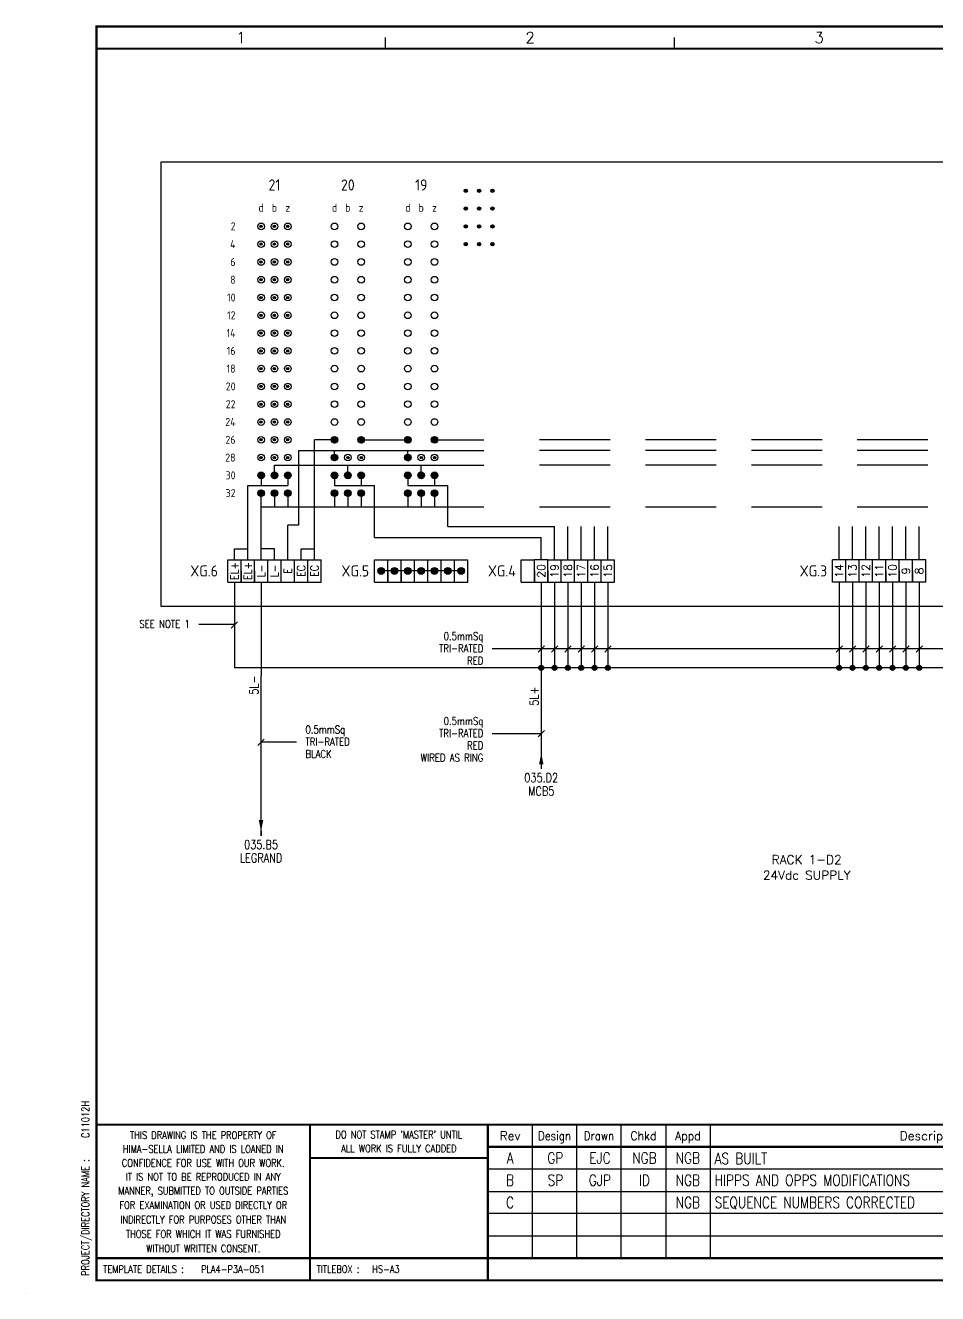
# Model space of a CAD drawing. Extents: x 0 to 414, y 0 to 285.
# Drawn here: x 0 to 205.2, y 0 to 285.2 of the extents above; entities that cross this region are included whole.
import ezdxf
from ezdxf.enums import TextEntityAlignment as Align

# ---------------------------------------------------------------- set-up
doc = ezdxf.new("R2010")
doc.units = 0
doc.header["$MEASUREMENT"] = 0
doc.linetypes.add('CONTINU', pattern=[0])
doc.linetypes.add('HIDDEN2', pattern=[4.7625, 3.175, -1.5875])
doc.layers.get('0').update_dxf_attribs({"linetype": 'CONTINUOUS'})
for name, color, linetype in [('01_DRAW', 7, 'CONTINUOUS'), ('02-TEXT', 2, 'CONTINUOUS'), ('BORDER', 3, 'CONTINUOUS'), ('COL', 2, 'CONTINU'), ('MCABBLK-TR-1_0', 4, 'CONTINUOUS'), ('PCABBLK-TR-1_0', 7, 'CONTINUOUS'), ('PCABRED-TR-0_5', 7, 'CONTINUOUS'), ('ROW', 2, 'CONTINU'), ('TEXT', 2, 'CONTINUOUS'), ('TPOL', 3, 'CONTINUOUS'), ('UPS', 2, 'CONTINUOUS'), ('XR_MAIN', 2, 'CONTINUOUS')]:
    doc.layers.add(name, color=color, linetype=linetype)
doc.styles.add('CROSSREF', font='ROMANS.shx', dxfattribs={"width": 0.8, "height": 1})
doc.styles.add('ISO', font='ISO.shx', dxfattribs={"height": 2.5})
doc.styles.add('ROMAND', font='ROMAND')
doc.styles.add('ROMANS', font='romans.shx', dxfattribs={"width": 0.8})
doc.styles.add('WIRES', font='ROMANS.shx', dxfattribs={"width": 0.8, "height": 2})

# ---------------------------------------------------------------- blocks, each defined once
blk = doc.blocks.new('EDREV')
at = {"color": 2, "style": 'ROMANS', "width": 0.8}
for tag, p in [('DES', (129.2, 29.25)), ('DRN', (139.2, 29.25)), ('CHKD', (149.2, 29.25)), ('DES', (129.2, 24.25)), ('DRN', (139.2, 24.25)), ('CHKD', (149.2, 24.25)), ('DES', (129.2, 19.25)), ('DRN', (139.2, 19.25)), ('CHKD', (149.2, 19.25)), ('DES', (129.2, 14.25)), ('DRN', (139.2, 14.25)), ('CHKD', (149.2, 14.25)), ('DES', (129.2, 9.25)), ('DRN', (139.2, 9.25)), ('CHKD', (149.2, 9.25))]:
    blk.add_attdef(tag, text='', height=2.5, dxfattribs=at).set_placement(p, align=Align.CENTER)
blk = doc.blocks.new('DOT')
for radius in [0.75, 0.65, 0.55, 0.45, 0.35, 0.25, 0.15, 0.05]:
    blk.add_circle((0, 0), radius)
blk = doc.blocks.new('HS-A3')
at = {"color": 1}
for p, q in [((81, 280), (81, 282.5)), ((146, 280), (146, 282.5)), ((114, 38), (114, 8)), ((124, 8), (124, 38)), ((134, 8), (134, 38)), ((144, 38), (144, 8)), ((154, 38), (154, 8)), ((301.5, 28), (104, 28)), ((104, 23), (301.5, 23)), ((301.5, 18), (104, 18)), ((104, 13), (270.5, 13)), ((0, 0), (0, 0.025))]:
    blk.add_line(p, q, dxfattribs=at)
at = {"color": 1, "const_width": 0.5}
blk.add_lwpolyline([(16, 3), (409, 3), (409, 285), (16, 285)], close=True, dxfattribs=at)
for points in [[(16, 280), (404, 280)], [(409, 38), (16, 38)], [(64, 3), (64, 38)], [(104, 3), (104, 38)], [(270.5, 33), (104, 33)], [(104, 30.5), (64, 30.5)], [(270.5, 8), (16, 8)]]:
    blk.add_lwpolyline(points, dxfattribs=at)
at = {"color": 2, "style": 'ROMAND'}
for s, p in [('1', (48.5, 282.5)), ('2', (113.5, 282.5)), ('3', (178.5, 282.5))]:
    blk.add_text(s, height=2.5, dxfattribs=at).set_placement(p, align=Align.MIDDLE)
at = {"color": 3, "lineweight": 13, "style": 'ROMANS', "width": 0.8}
for s, p in [('THIS DRAWING IS THE PROPERTY OF', (40, 35.6443)), ("DO NOT STAMP 'MASTER' UNTIL", (84, 35.7693)), ('HIMA-SELLA LIMITED AND IS LOANED IN', (40, 32.5193)), ('ALL WORK IS FULLY CADDED', (84, 32.6443)), ('CONFIDENCE FOR USE WITH OUR WORK.', (40, 29.3879)), ('IT IS NOT TO BE REPRODUCED IN ANY', (40, 26.2629)), ('MANNER, SUBMITTED TO OUTSIDE PARTIES', (40, 23.1379)), ('FOR EXAMINATION OR USED DIRECTLY OR', (40, 19.9054)), ('INDIRECTLY FOR PURPOSES OTHER THAN', (40, 16.6554)), ('THOSE FOR WHICH IT WAS FURNISHED', (40, 13.4054)), ('WITHOUT WRITTEN CONSENT.', (40, 10.1554))]:
    blk.add_text(s, height=1.7, dxfattribs=at).set_placement(p, align=Align.MIDDLE_CENTER)
at = {"color": 4, "style": 'ROMAND'}
for s, p in [('Rev', (109, 34.5)), ('Description', (204, 34.5))]:
    blk.add_text(s, height=2, dxfattribs=at).set_placement(p, align=Align.CENTER)
for s, width, p in [('Design', 0.85, (119, 34.5)), ('Drawn', 0.85, (129, 34.5)), ('Chkd', 0.9, (139, 34.5)), ('Appd', 0.9, (149, 34.5))]:
    blk.add_text(s, height=2, dxfattribs=dict(at, width=width)).set_placement(p, align=Align.CENTER)
at = {"color": 3, "style": 'ROMANS', "width": 0.8}
blk.add_text('PROJECT/DIRECTORY NAME :', height=1.7, rotation=90, dxfattribs=at).set_placement((13.5, 4), align=Align.MIDDLE_LEFT)
for s, p in [('TEMPLATE DETAILS :', (17.5, 5.5)), ('TITLEBOX :', (65.5, 5.5)), ('HS-A3', (78, 5.5))]:
    blk.add_text(s, height=1.7, dxfattribs=at).set_placement(p, align=Align.MIDDLE_LEFT)
at = {"layer": 'COL', "style": 'ROMAND', "flags": 9}
for tag, p in [('COL1', (48.5, 282.5)), ('COL2', (113.5, 282.5)), ('COL3', (178.5, 282.5)), ('COL4', (243.5, 282.5)), ('COL5', (308.5, 282.5)), ('COL6', (373.5, 282.5))]:
    blk.add_attdef(tag, p, '', height=2.5, dxfattribs=at)
at = {"layer": 'ROW', "style": 'ROMAND', "flags": 9}
for tag, p in [('ROW1', (406.5, 249.5)), ('ROW2', (406.5, 188.5)), ('ROW3', (406.5, 127.5)), ('ROW4', (406.5, 66.5))]:
    blk.add_attdef(tag, p, '', height=2.5, dxfattribs=at)
at = {"layer": 'UPS', "color": 3, "style": 'ROMANS', "width": 0.8, "flags": 8}
blk.add_attdef('PROJS->NOMPRO', text='', height=1.7, rotation=90, dxfattribs=at).set_placement((13.5, 35), align=Align.MIDDLE_LEFT)
at = {"layer": 'UPS', "style": 'ROMANS', "width": 3.1263, "flags": 8}
blk.add_attdef('PLANOS->MCAN1', text='', height=2.5, rotation=0.061173, dxfattribs=at).set_placement((155, 31.6443), (254, 31.75), align=Align.FIT)
at = {"layer": 'UPS', "style": 'ROMANS', "width": 0.8, "flags": 8}
for tag, height, p in [('PLANOS->VERIF', 2.5, (293.5, 34.25)), ('PLANOS->CANVI1', 2.5, (109, 29.25)), ('PLANOS->NCAN1', 2.5, (149, 29.25)), ('PLANOS->DCAN1', 2.5, (262.5, 29.25)), ('PLANOS->ORIG', 2.5, (293.5, 29.25)), ('PLANOS->CANVI2', 2.5, (109, 24.25)), ('PLANOS->NCAN2', 2.5, (149, 24.25)), ('PLANOS->DCAN2', 2.5, (262.5, 24.25)), ('PLANOS->HECHF', 2.5, (293.5, 24.25)), ('PLANOS->CANVI3', 2.5, (109, 19.25)), ('PLANOS->NCAN3', 2.5, (149, 19.25)), ('PLANOS->DCAN3', 2.5, (262.5, 19.25)), ('PLANOS->HECHD', 2.5, (293.5, 19.25)), ('PLANOS->CANVI4', 2.5, (109, 14.25)), ('PLANOS->NCAN4', 2.5, (149, 14.25)), ('PLANOS->DCAN4', 2.5, (262.5, 14.25)), ('PLANOS->DATACREA', 2.5, (293.5, 14.25)), ('PLANOS->CANVI5', 2.5, (109, 9.25)), ('PLANOS->NCAN5', 2.5, (149, 9.25)), ('PLANOS->DCAN5', 2.5, (262.5, 9.25)), ('PLANOS->NR1', 2.5, (293.5, 9.25)), ('PROJS->DESCPRO3', 5, (345.5, 5.5)), ('PLANOS->PLANO', 5, (378.5, 5.5)), ('PLANOS->USER', 5, (402.75, 5.5)), ('PLANOS->NR2', 2.5, (293.5, 4.25))]:
    blk.add_attdef(tag, text='', height=height, dxfattribs=at).set_placement(p, align=Align.CENTER)
at = {"layer": 'UPS', "style": 'ROMANS', "flags": 8}
for tag, width, p, p2 in [('PLANOS->MCAN2', 3.0574, (155, 26.75), (254, 26.75)), ('PLANOS->MCAN3', 3.0574, (155, 21.75), (254, 21.75)), ('PLANOS->MCAN4', 3.0462, (155, 16.75), (254, 16.75)), ('PLANOS->MCAN5', 3.0574, (155, 11.75), (254, 11.75))]:
    blk.add_attdef(tag, text='', height=2.5, dxfattribs=dict(at, width=width)).set_placement(p, p2, align=Align.FIT)
at = {"layer": 'UPS', "style": 'ROMANS', "width": 0.8, "flags": 8}
blk.add_attdef('PLANOS->DENOM', (313.5, 24.25), '', height=2.5, dxfattribs=at)
at = {"layer": 'UPS', "color": 4, "style": 'ROMANS', "width": 0.8, "flags": 8}
for tag, p in [('PROJS->DESCPRO1', (303, 19.25)), ('PROJS->DESCPRO2', (303, 14.25))]:
    blk.add_attdef(tag, p, '', height=2.5, dxfattribs=at)
at = {"layer": 'UPS', "color": 3, "style": 'ROMANS', "width": 0.8, "flags": 8}
blk.add_attdef('PLANOS->PROTOTIPO', text='', height=1.7, dxfattribs=at).set_placement((39.5, 5.5), align=Align.MIDDLE_LEFT)
at = {"layer": 'UPS', "style": 'ROMANS', "width": 0.8, "flags": 8}
blk.add_attdef('PLANOS->OBS4', text='', height=2.5, dxfattribs=at).set_placement((107, 5.5), align=Align.MIDDLE_LEFT)

msp = doc.modelspace()

# ---------------------------------------------------------------- hatches: boundary and pattern name
at = {"layer": '01_DRAW'}
h = msp.add_hatch(dxfattribs=at)
h.set_pattern_fill('ANSI31', color=256, style=0)
h.set_pattern_definition([(45, (-43.47912, 21.57649), (-0.08838835, 0.08838835), [])])
h.paths.add_polyline_path([(52.27, 184.04, 1), (53.77, 184.04, 1)])
h.paths.add_polyline_path([(56.77, 184.04, 1), (55.27, 184.04, 1)])
h.paths.add_polyline_path([(59.77, 184.04, 1), (58.27, 184.04, 1)])
h.paths.add_polyline_path([(59.77, 180.04, 1), (58.27, 180.04, 1)])
h.paths.add_polyline_path([(55.27, 180.04, 1), (56.77, 180.04, 1)])
h.paths.add_polyline_path([(52.27, 180.04, 1), (53.77, 180.04, 1)])
h.paths.add_polyline_path([(68.77, 184.04, 1), (70.27, 184.04, 1)])
h.paths.add_polyline_path([(73.27, 184.04, 1), (71.77, 184.04, 1)])
h.paths.add_polyline_path([(76.27, 184.04, 1), (74.77, 184.04, 1)])
h.paths.add_polyline_path([(76.27, 180.04, 1), (74.77, 180.04, 1)])
h.paths.add_polyline_path([(71.77, 180.04, 1), (73.27, 180.04, 1)])
h.paths.add_polyline_path([(68.77, 180.04, 1), (70.27, 180.04, 1)])
h.paths.add_polyline_path([(68.77, 188.04, 1), (70.27, 188.04, 1)])
h.paths.add_polyline_path([(70.27, 192.04, 1), (68.77, 192.04, 1)])
h.paths.add_polyline_path([(74.77, 192.04, 1), (76.27, 192.04, 1)])
h.paths.add_polyline_path([(85.27, 192.04, 1), (86.77, 192.04, 1)])
h.paths.add_polyline_path([(91.27, 192.04, 1), (92.77, 192.04, 1)])
h.paths.add_polyline_path([(85.27, 188.04, 1), (86.77, 188.04, 1)])
h.paths.add_polyline_path([(86.77, 184.04, 1), (85.27, 184.04, 1)])
h.paths.add_polyline_path([(88.27, 184.04, 1), (89.77, 184.04, 1)])
h.paths.add_polyline_path([(91.27, 184.04, 1), (92.77, 184.04, 1)])
h.paths.add_polyline_path([(91.27, 180.04, 1), (92.77, 180.04, 1)])
h.paths.add_polyline_path([(89.77, 180.04, 1), (88.27, 180.04, 1)])
h.paths.add_polyline_path([(86.77, 180.04, 1), (85.27, 180.04, 1)])

# ---------------------------------------------------------------- linework, layer by layer
for p, q in [((116.02, 160.04), (116.02, 118.04)), ((119.02, 160.04), (119.02, 140.74)), ((122.02, 160.04), (122.02, 140.74)), ((125.02, 160.04), (125.02, 140.74)), ((128.02, 160.04), (128.02, 140.74)), ((131.02, 160.04), (131.02, 140.74)), ((183.02, 160.04), (183.02, 140.74)), ((186.02, 160.04), (186.02, 140.74)), ((189.02, 160.04), (189.02, 140.74)), ((192.02, 160.04), (192.02, 140.74)), ((195.02, 160.04), (195.02, 140.74)), ((198.02, 160.04), (198.02, 140.74)), ((201.02, 160.04), (201.02, 140.74)), ((234.02, 140.74), (47, 140.74)), ((116.02, 121.54), (116.02, 118.04)), ((53, 104), (53, 103))]:
    msp.add_line(p, q)
for points in [[(115.52, 119.04), (116.52, 119.04), (116.02, 121.54)], [(53.5, 106.5), (52.5, 106.5), (53, 104)]]:
    msp.add_solid(points)
for p, q in [((30.52, 254.53), (280.52, 254.53)), ((30.52, 154.53), (30.52, 254.53)), ((65.02, 165.04), (65.02, 192.04)), ((68.77, 192.04), (65.02, 192.04)), ((76.27, 192.04), (85.27, 192.04)), ((92.77, 192.04), (103.07, 192.04)), ((61.44, 189.63), (103.07, 189.63)), ((61.44, 189.63), (61.44, 172.85)), ((69.52, 188.79), (69.52, 189.63)), ((86.02, 188.79), (86.02, 189.63)), ((56.02, 186.35), (103.07, 186.35)), ((56.02, 184.79), (56.02, 186.35)), ((72.52, 184.79), (72.52, 186.35)), ((89.02, 184.79), (89.02, 186.35)), ((53.02, 183.29), (53.02, 181.73)), ((59.02, 183.29), (59.02, 181.73)), ((69.52, 183.29), (69.52, 181.73)), ((75.52, 183.29), (75.52, 181.73)), ((86.02, 183.29), (86.02, 181.73)), ((92.02, 183.29), (92.02, 181.73)), ((50.02, 165.04), (50.02, 181.73)), ((50.02, 181.73), (59.02, 181.73)), ((69.52, 181.73), (78.52, 181.73)), ((78.52, 170.04), (78.52, 181.73)), ((86.02, 181.73), (95.02, 181.73)), ((95.02, 172.54), (95.02, 181.73)), ((53.02, 165.04), (53.02, 179.29)), ((103.07, 176.86), (53.02, 176.86)), ((56.02, 179.29), (56.02, 176.86)), ((59.02, 179.29), (59.02, 176.86)), ((69.52, 179.29), (69.52, 176.86)), ((72.52, 179.29), (72.52, 176.86)), ((75.52, 179.29), (75.52, 176.86)), ((86.02, 179.29), (86.02, 176.86)), ((89.02, 179.29), (89.02, 176.86)), ((92.02, 179.29), (92.02, 176.86)), ((59.02, 165.04), (59.02, 172.85)), ((61.44, 172.85), (59.02, 172.85)), ((95.02, 172.54), (119.02, 172.54)), ((119.02, 165.04), (119.02, 172.54)), ((122.02, 165.04), (122.02, 172.54)), ((125.02, 165.04), (125.02, 172.54)), ((128.02, 165.04), (128.02, 172.54)), ((131.02, 165.04), (131.02, 172.54)), ((183.02, 165.04), (183.02, 172.54)), ((186.02, 165.04), (186.02, 172.54)), ((189.02, 165.04), (189.02, 172.54)), ((192.02, 165.04), (192.02, 172.54)), ((195.02, 165.04), (195.02, 172.54)), ((198.02, 165.04), (198.02, 172.54)), ((201.02, 165.04), (201.02, 172.54)), ((78.52, 170.04), (116.02, 170.04)), ((116.02, 165.04), (116.02, 170.04)), ((47.02, 165.04), (47.02, 167.54)), ((47.02, 167.54), (50.02, 167.54)), ((56.02, 167.54), (53.02, 167.54)), ((56.02, 165.04), (56.02, 167.54)), ((62.02, 165.04), (62.02, 167.54)), ((62.02, 167.54), (65.02, 167.54)), ((45.52, 165.04), (48.52, 165.04)), ((45.52, 160.04), (45.52, 165.04)), ((48.52, 160.04), (48.52, 165.04)), ((48.52, 165.04), (51.52, 165.04)), ((51.52, 165.04), (54.52, 165.04)), ((51.52, 160.04), (51.52, 165.04)), ((54.52, 160.04), (54.52, 165.04)), ((54.52, 165.04), (57.52, 165.04)), ((57.52, 160.04), (57.52, 165.04)), ((57.52, 165.04), (60.52, 165.04)), ((60.52, 165.04), (63.52, 165.04)), ((60.52, 160.04), (60.52, 165.04)), ((63.52, 160.04), (63.52, 165.04)), ((63.52, 165.04), (66.52, 165.04)), ((66.52, 160.04), (66.52, 165.04)), ((78.52, 165.04), (81.52, 165.04)), ((78.52, 160.04), (78.52, 165.04)), ((81.52, 160.04), (81.52, 165.04)), ((81.52, 165.04), (84.52, 165.04)), ((84.52, 165.04), (87.52, 165.04)), ((84.52, 160.04), (84.52, 165.04)), ((87.52, 160.04), (87.52, 165.04)), ((87.52, 165.04), (90.52, 165.04)), ((90.52, 160.04), (90.52, 165.04)), ((90.52, 165.04), (93.52, 165.04)), ((93.52, 165.04), (96.52, 165.04)), ((93.52, 160.04), (93.52, 165.04)), ((96.52, 160.04), (96.52, 165.04)), ((96.52, 160.04), (96.52, 165.04)), ((96.52, 165.04), (99.52, 165.04)), ((99.52, 160.04), (99.52, 165.04)), ((111.52, 165.04), (114.52, 165.04)), ((111.52, 160.04), (111.52, 165.04)), ((114.52, 160.04), (114.52, 165.04)), ((117.52, 165.04), (114.52, 165.04)), ((117.52, 165.04), (120.52, 165.04)), ((117.52, 160.04), (117.52, 165.04)), ((120.52, 160.04), (120.52, 165.04)), ((120.52, 165.04), (123.52, 165.04)), ((123.52, 160.04), (123.52, 165.04)), ((123.52, 165.04), (126.52, 165.04)), ((126.52, 165.04), (129.52, 165.04)), ((126.52, 160.04), (126.52, 165.04)), ((129.52, 160.04), (129.52, 165.04)), ((129.52, 160.04), (129.52, 165.04)), ((129.52, 165.04), (132.52, 165.04)), ((132.52, 160.04), (132.52, 165.04)), ((181.52, 160.04), (181.52, 165.04)), ((184.52, 165.04), (181.52, 165.04)), ((187.52, 165.04), (184.52, 165.04)), ((184.52, 160.04), (184.52, 165.04)), ((187.52, 160.04), (187.52, 165.04)), ((190.52, 165.04), (187.52, 165.04)), ((190.52, 160.04), (190.52, 165.04)), ((193.52, 165.04), (190.52, 165.04)), ((196.52, 165.04), (193.52, 165.04)), ((193.52, 160.04), (193.52, 165.04)), ((196.52, 160.04), (196.52, 165.04)), ((199.52, 165.04), (196.52, 165.04)), ((202.52, 165.04), (199.52, 165.04)), ((199.52, 160.04), (199.52, 165.04)), ((199.52, 160.04), (199.52, 165.04)), ((202.52, 160.04), (202.52, 165.04)), ((45.52, 160.04), (48.52, 160.04)), ((48.52, 162.54), (48.52, 160.04)), ((48.52, 160.04), (51.52, 160.04)), ((51.52, 162.54), (51.52, 160.04)), ((51.52, 160.04), (54.52, 160.04)), ((54.52, 160.04), (57.52, 160.04)), ((57.52, 160.04), (60.52, 160.04)), ((60.52, 160.04), (63.52, 160.04)), ((63.52, 160.04), (66.52, 160.04)), ((78.52, 160.04), (81.52, 160.04)), ((98.02, 162.54), (80.02, 162.54)), ((81.52, 162.54), (81.52, 160.04)), ((81.52, 160.04), (84.52, 160.04)), ((84.52, 162.54), (84.52, 160.04)), ((84.52, 160.04), (87.52, 160.04)), ((87.52, 160.04), (90.52, 160.04)), ((90.52, 160.04), (93.52, 160.04)), ((93.52, 160.04), (96.52, 160.04)), ((96.52, 160.04), (99.52, 160.04)), ((111.52, 160.04), (114.52, 160.04)), ((114.52, 162.54), (114.52, 160.04)), ((114.52, 160.04), (117.52, 160.04)), ((117.52, 162.54), (117.52, 160.04)), ((117.52, 160.04), (120.52, 160.04)), ((120.52, 160.04), (123.52, 160.04)), ((123.52, 160.04), (126.52, 160.04)), ((126.52, 160.04), (129.52, 160.04)), ((129.52, 160.04), (132.52, 160.04)), ((184.52, 160.04), (181.52, 160.04)), ((187.52, 160.04), (184.52, 160.04)), ((190.52, 160.04), (187.52, 160.04)), ((193.52, 160.04), (190.52, 160.04)), ((193.52, 162.54), (193.52, 160.04)), ((196.52, 160.04), (193.52, 160.04)), ((196.52, 162.54), (196.52, 160.04)), ((199.52, 160.04), (196.52, 160.04)), ((199.52, 162.54), (199.52, 160.04)), ((202.52, 160.04), (199.52, 160.04)), ((280.52, 154.53), (30.52, 154.53))]:
    msp.add_line(p, q, dxfattribs=at)
at = {"layer": '01_DRAW', "linetype": 'HIDDEN2', "ltscale": 5}
for p, q in [((202.97, 192.04), (108.07, 192.04)), ((202.97, 189.63), (108.07, 189.63)), ((202.97, 186.35), (108.07, 186.35)), ((202.97, 176.86), (108.07, 176.86))]:
    msp.add_line(p, q, dxfattribs=at)
at = {"layer": '01_DRAW'}
for centre in [(53.02, 240.04), (56.02, 240.04), (59.02, 240.04), (69.52, 240.04), (75.52, 240.04), (86.02, 240.04), (92.02, 240.04), (53.02, 236.04), (56.02, 236.04), (59.02, 236.04), (69.52, 236.04), (75.52, 236.04), (86.02, 236.04), (92.02, 236.04), (53.02, 232.04), (56.02, 232.04), (59.02, 232.04), (69.52, 232.04), (75.52, 232.04), (86.02, 232.04), (92.02, 232.04), (53.02, 228.04), (56.02, 228.04), (59.02, 228.04), (69.52, 228.04), (75.52, 228.04), (86.02, 228.04), (92.02, 228.04), (53.02, 224.04), (56.02, 224.04), (59.02, 224.04), (69.52, 224.04), (75.52, 224.04), (86.02, 224.04), (92.02, 224.04), (53.02, 220.04), (56.02, 220.04), (59.02, 220.04), (69.52, 220.04), (75.52, 220.04), (86.02, 220.04), (92.02, 220.04), (53.02, 216.04), (56.02, 216.04), (59.02, 216.04), (69.52, 216.04), (75.52, 216.04), (86.02, 216.04), (92.02, 216.04), (53.02, 212.04), (56.02, 212.04), (59.02, 212.04), (69.52, 212.04), (75.52, 212.04), (86.02, 212.04), (92.02, 212.04), (53.02, 208.04), (56.02, 208.04), (59.02, 208.04), (69.52, 208.04), (75.52, 208.04), (86.02, 208.04), (92.02, 208.04), (53.02, 204.04), (56.02, 204.04), (59.02, 204.04), (69.52, 204.04), (75.52, 204.04), (86.02, 204.04), (92.02, 204.04), (53.02, 200.04), (56.02, 200.04), (59.02, 200.04), (69.52, 200.04), (75.52, 200.04), (86.02, 200.04), (92.02, 200.04), (53.02, 196.04), (56.02, 196.04), (59.02, 196.04), (69.52, 196.04), (75.52, 196.04), (86.02, 196.04), (92.02, 196.04), (53.02, 192.04), (56.02, 192.04), (59.02, 192.04), (69.52, 192.04), (75.52, 192.04), (86.02, 192.04), (92.02, 192.04), (53.02, 188.04), (56.02, 188.04), (59.02, 188.04), (69.52, 188.04), (72.52, 188.04), (75.52, 188.04), (86.02, 188.04), (89.02, 188.04), (92.02, 188.04), (53.02, 184.04), (56.02, 184.04), (59.02, 184.04), (69.52, 184.04), (72.52, 184.04), (75.52, 184.04), (86.02, 184.04), (89.02, 184.04), (92.02, 184.04), (53.02, 180.04), (56.02, 180.04), (59.02, 180.04), (69.52, 180.04), (72.52, 180.04), (75.52, 180.04), (86.02, 180.04), (89.02, 180.04), (92.02, 180.04)]:
    msp.add_circle(centre, 0.75, dxfattribs=at)
at = {"layer": 'PCABBLK-TR-1_0'}
for p in [(53, 160), (53, 103)]:
    msp.add_line(p, (53, 139), dxfattribs=at)
at = {"layer": 'PCABRED-TR-0_5'}
msp.add_line((47, 160), (47, 140.74), dxfattribs=at)
at = {"layer": 'TEXT', "color": 3}
for p, q in [((47, 150.5), (38.98, 150.5)), ((46.29, 149.66), (47.71, 151.08)), ((115.31, 144.29), (116.73, 145.71)), ((118.31, 144.29), (119.73, 145.71)), ((121.31, 144.29), (122.73, 145.71)), ((124.31, 144.29), (125.73, 145.71)), ((127.31, 144.29), (128.73, 145.71)), ((130.31, 144.29), (131.73, 145.71)), ((182.31, 144.29), (183.73, 145.71)), ((185.31, 144.29), (186.73, 145.71)), ((188.31, 144.29), (189.73, 145.71)), ((191.31, 144.29), (192.73, 145.71)), ((194.31, 144.29), (195.73, 145.71)), ((197.31, 144.29), (198.73, 145.71)), ((200.31, 144.29), (201.73, 145.71)), ((234.02, 145), (105, 145)), ((116.02, 125.92), (105, 125.92)), ((115.31, 125.21), (116.73, 126.63)), ((52.29, 123.29), (53.71, 124.71)), ((52.29, 123.29), (53.71, 124.71)), ((61, 124), (53, 124))]:
    msp.add_line(p, q, dxfattribs=at)

# ---------------------------------------------------------------- block references
ref = msp.add_blockref('HS-A3', (0, 0))
ref.add_attrib('PROJS->NOMPRO', 'C11012H', dxfattribs={"layer": 'UPS', "color": 3, "height": 1.7, "rotation": 90, "style": 'ROMANS', "width": 0.8, "flags": 8}).set_placement((13.5, 35), align=Align.MIDDLE_LEFT)
ref.add_attrib('PLANOS->PROTOTIPO', 'PLA4-P3A-051', dxfattribs={"layer": 'UPS', "color": 3, "height": 1.7, "style": 'ROMANS', "width": 0.8, "flags": 8}).set_placement((39.5, 5.5), align=Align.MIDDLE_LEFT)
ref.add_attrib('PLANOS->NCAN2', 'NGB', dxfattribs={"layer": 'UPS', "height": 2.5, "style": 'ROMANS', "width": 0.8, "flags": 8}).set_placement((149, 24.25), align=Align.CENTER)
ref.add_attrib('PLANOS->NCAN3', 'NGB', dxfattribs={"layer": 'UPS', "height": 2.5, "style": 'ROMANS', "width": 0.8, "flags": 8}).set_placement((149, 19.25), align=Align.CENTER)
ref.add_attrib('PLANOS->NCAN1', 'NGB', dxfattribs={"layer": 'UPS', "height": 2.5, "style": 'ROMANS', "width": 0.8, "flags": 8}).set_placement((149, 29.25), align=Align.CENTER)
ref.add_attrib('PLANOS->CANVI2', 'B', dxfattribs={"layer": 'UPS', "height": 2.5, "style": 'ROMANS', "width": 0.8, "flags": 8}).set_placement((109, 24.25), align=Align.CENTER)
ref.add_attrib('PLANOS->CANVI3', 'C', dxfattribs={"layer": 'UPS', "height": 2.5, "style": 'ROMANS', "width": 0.8, "flags": 8}).set_placement((109, 19.25), align=Align.CENTER)
ref.add_attrib('PLANOS->CANVI1', 'A', dxfattribs={"layer": 'UPS', "height": 2.5, "style": 'ROMANS', "width": 0.8, "flags": 8}).set_placement((109, 29.25), align=Align.CENTER)
ref = msp.add_blockref('EDREV', (-10, 0))
ref.add_attrib('DES', 'GP', dxfattribs={"color": 2, "height": 2.5, "style": 'ROMANS', "width": 0.8}).set_placement((119.2, 29.25), align=Align.CENTER)
ref.add_attrib('DRN', 'EJC', dxfattribs={"color": 2, "height": 2.5, "style": 'ROMANS', "width": 0.8}).set_placement((129.2, 29.25), align=Align.CENTER)
ref.add_attrib('CHKD', 'NGB', dxfattribs={"color": 2, "height": 2.5, "style": 'ROMANS', "width": 0.8}).set_placement((139.2, 29.25), align=Align.CENTER)
ref.add_attrib('DES', 'SP', dxfattribs={"color": 2, "height": 2.5, "style": 'ROMANS', "width": 0.8}).set_placement((119.2, 24.25), align=Align.CENTER)
ref.add_attrib('DRN', 'GJP', dxfattribs={"color": 2, "height": 2.5, "style": 'ROMANS', "width": 0.8}).set_placement((129.2, 24.25), align=Align.CENTER)
ref.add_attrib('CHKD', 'ID', dxfattribs={"color": 2, "height": 2.5, "style": 'ROMANS', "width": 0.8}).set_placement((139.2, 24.25), align=Align.CENTER)
at = {"layer": '01_DRAW'}
for p, xscale, yscale, zscale in [((99.02, 248.04), 0.5, 0.5, 0.5), ((102.02, 248.04), 0.5, 0.5, 0.5), ((105.02, 248.04), 0.5, 0.5, 0.5), ((99.02, 244.04), 0.5, 0.5, 0.5), ((102.02, 244.04), 0.5, 0.5, 0.5), ((105.02, 244.04), 0.5, 0.5, 0.5), ((53.02, 240.04), 0.35, 0.35, 0.35), ((56.02, 240.04), 0.35, 0.35, 0.35), ((59.02, 240.04), 0.35, 0.35, 0.35), ((99.02, 240.04), 0.5, 0.5, 0.5), ((102.02, 240.04), 0.5, 0.5, 0.5), ((105.02, 240.04), 0.5, 0.5, 0.5), ((53.02, 236.04), 0.35, 0.35, 0.35), ((56.02, 236.04), 0.35, 0.35, 0.35), ((59.02, 236.04), 0.35, 0.35, 0.35), ((99.02, 236.04), 0.5, 0.5, 0.5), ((102.02, 236.04), 0.5, 0.5, 0.5), ((105.02, 236.04), 0.5, 0.5, 0.5), ((53.02, 232.04), 0.35, 0.35, 0.35), ((56.02, 232.04), 0.35, 0.35, 0.35), ((59.02, 232.04), 0.35, 0.35, 0.35), ((53.02, 228.04), 0.35, 0.35, 0.35), ((56.02, 228.04), 0.35, 0.35, 0.35), ((59.02, 228.04), 0.35, 0.35, 0.35), ((53.02, 224.04), 0.35, 0.35, 0.35), ((56.02, 224.04), 0.35, 0.35, 0.35), ((59.02, 224.04), 0.35, 0.35, 0.35), ((53.02, 220.04), 0.35, 0.35, 0.35), ((56.02, 220.04), 0.35, 0.35, 0.35), ((59.02, 220.04), 0.35, 0.35, 0.35), ((53.02, 216.04), 0.35, 0.35, 0.35), ((56.02, 216.04), 0.35, 0.35, 0.35), ((59.02, 216.04), 0.35, 0.35, 0.35), ((53.02, 212.04), 0.35, 0.35, 0.35), ((56.02, 212.04), 0.35, 0.35, 0.35), ((59.02, 212.04), 0.35, 0.35, 0.35), ((53.02, 208.04), 0.35, 0.35, 0.35), ((56.02, 208.04), 0.35, 0.35, 0.35), ((59.02, 208.04), 0.35, 0.35, 0.35), ((53.02, 204.04), 0.35, 0.35, 0.35), ((56.02, 204.04), 0.35, 0.35, 0.35), ((59.02, 204.04), 0.35, 0.35, 0.35), ((53.02, 200.04), 0.35, 0.35, 0.35), ((56.02, 200.04), 0.35, 0.35, 0.35), ((59.02, 200.04), 0.35, 0.35, 0.35), ((53.02, 196.04), 0.35, 0.35, 0.35), ((56.02, 196.04), 0.35, 0.35, 0.35), ((59.02, 196.04), 0.35, 0.35, 0.35), ((53.02, 192.04), 0.35, 0.35, 0.35), ((56.02, 192.04), 0.35, 0.35, 0.35), ((59.02, 192.04), 0.35, 0.35, 0.35), ((53.02, 188.04), 0.35, 0.35, 0.35), ((56.02, 188.04), 0.35, 0.35, 0.35), ((59.02, 188.04), 0.35, 0.35, 0.35), ((72.52, 188.04), 0.35, 0.35, 0.35), ((75.52, 188.04), 0.35, 0.35, 0.35), ((89.02, 188.04), 0.35, 0.35, 0.35), ((92.02, 188.04), 0.35, 0.35, 0.35), ((116.02, 140.74), 0.75, 0.75, 0.75), ((119.02, 140.74), 0.75, 0.75, 0.75), ((122.02, 140.74), 0.75, 0.75, 0.75), ((125.02, 140.74), 0.75, 0.75, 0.75), ((128.02, 140.74), 0.75, 0.75, 0.75), ((131.02, 140.74), 0.75, 0.75, 0.75), ((183.02, 140.74), 0.75, 0.75, 0.75), ((186.02, 140.74), 0.75, 0.75, 0.75), ((189.02, 140.74), 0.75, 0.75, 0.75), ((192.02, 140.74), 0.75, 0.75, 0.75), ((195.02, 140.74), 0.75, 0.75, 0.75), ((198.02, 140.74), 0.75, 0.75, 0.75), ((201.02, 140.74), 0.75, 0.75, 0.75)]:
    msp.add_blockref('DOT', p, dxfattribs=dict(at, xscale=xscale, yscale=yscale, zscale=zscale))
for p in [(80.02, 162.54), (83.02, 162.54), (86.02, 162.54), (89.02, 162.54), (92.02, 162.54), (95.02, 162.54), (98.02, 162.54)]:
    msp.add_blockref('DOT', p, dxfattribs=at)

# ---------------------------------------------------------------- texts
at = {"layer": '01_DRAW', "style": 'ISO'}
for s, height, p in [('21', 2.5, (56.02, 247.35)), ('20', 2.5, (72.52, 247.35)), ('19', 2.5, (89.02, 247.35)), ('d', 1.8, (53.02, 242.79)), ('b', 1.8, (56.02, 242.79)), ('z', 1.8, (59.02, 242.79)), ('d', 1.8, (69.52, 242.79)), ('b', 1.8, (72.52, 242.79)), ('z', 1.8, (75.52, 242.79)), ('d', 1.8, (86.02, 242.79)), ('b', 1.8, (89.02, 242.79)), ('z', 1.8, (92.02, 242.79))]:
    msp.add_text(s, height=height, dxfattribs=at).set_placement(p, align=Align.BOTTOM_CENTER)
for s, height, p in [('2', 1.8, (47.27, 240.04)), ('4', 1.8, (47.27, 236.04)), ('6', 1.8, (47.27, 232.04)), ('8', 1.8, (47.27, 228.04)), ('10', 1.8, (47.27, 224.04)), ('12', 1.8, (47.27, 220.04)), ('14', 1.8, (47.27, 216.04)), ('16', 1.8, (47.27, 212.04)), ('18', 1.8, (47.27, 208.04)), ('20', 1.8, (47.27, 204.04)), ('22', 1.8, (47.27, 200.04)), ('24', 1.8, (47.27, 196.04)), ('26', 1.8, (47.27, 192.04)), ('28', 1.8, (47.27, 188.04)), ('30', 1.8, (47.27, 184.04)), ('32', 1.8, (47.27, 180.04)), ('XG.6', 2.5, (43.31, 162.54)), ('XG.5', 2.5, (77.31, 162.54)), ('XG.4', 2.5, (110.31, 162.54)), ('XG.3', 2.5, (180.31, 162.54))]:
    msp.add_text(s, height=height, dxfattribs=at).set_placement(p, align=Align.MIDDLE_RIGHT)
at = {"layer": '02-TEXT', "color": 4, "style": 'WIRES', "width": 0.8}
msp.add_text('5L+', height=2, rotation=90, dxfattribs=at).set_placement((116.02, 136.54), align=Align.BOTTOM_RIGHT)
at = {"layer": 'BORDER', "style": 'ROMANS', "width": 0.85}
for s, p in [('EL+', (47.02, 162.54)), ('EL+', (50.02, 162.54)), ('L-', (53.02, 162.54)), ('L-', (56.02, 162.54)), ('E', (59.02, 162.54)), ('EC', (62.02, 162.54)), ('EC', (65.02, 162.54))]:
    msp.add_text(s, height=1.8, rotation=90, dxfattribs=at).set_placement(p, align=Align.MIDDLE_CENTER)
at = {"layer": 'BORDER', "style": 'ROMANS'}
for s, p in [('20', (116.02, 162.54)), ('19', (119.02, 162.54)), ('18', (122.02, 162.54)), ('17', (125.02, 162.54)), ('16', (128.02, 162.54)), ('15', (131.02, 162.54)), ('14', (183.02, 162.54)), ('13', (186.02, 162.54)), ('12', (189.02, 162.54)), ('11', (192.02, 162.54)), ('10', (195.02, 162.54)), ('9', (198.02, 162.54)), ('8', (201.02, 162.54))]:
    msp.add_text(s, height=1.8, rotation=90, dxfattribs=at).set_placement(p, align=Align.MIDDLE_CENTER)
at = {"layer": 'MCABBLK-TR-1_0', "style": 'WIRES', "width": 0.8}
msp.add_text('5L-', height=2, rotation=90, dxfattribs=at).set_placement((53, 139), align=Align.BOTTOM_RIGHT)
at = {"layer": 'TEXT', "color": 4, "style": 'ROMANS', "width": 0.8}
for s, p in [('SEE NOTE 1', (36.98, 149.75)), ('0.5mmSq', (103, 147)), ('TRI-RATED', (103, 144.25)), ('RED', (103, 141.5)), ('0.5mmSq', (103, 127.92)), ('TRI-RATED', (103, 125.17)), ('RED', (103, 122.42)), ('WIRED AS RING', (103, 119.67))]:
    msp.add_text(s, height=1.75, dxfattribs=at).set_placement(p, align=Align.RIGHT)
for s, p in [('0.5mmSq', (63, 126)), ('TRI-RATED', (63, 123.25)), ('BLACK', (63, 120.5))]:
    msp.add_text(s, height=1.75, dxfattribs=at).set_placement(p)
at = {"layer": 'TEXT', "style": 'ROMAND'}
for s, p in [('RACK 1-D2', (175.71, 97.61)), ('24Vdc SUPPLY', (175.71, 94.11))]:
    msp.add_text(s, height=2, dxfattribs=at).set_placement(p, align=Align.MIDDLE_CENTER)
at = {"layer": 'TEXT', "style": 'ROMANS', "width": 0.8}
for tag, p in [('MCB5', (116.02, 114.04)), ('LEGRAND', (53, 99))]:
    msp.add_attdef(tag, text='??:??', height=2, dxfattribs=at).set_placement(p, align=Align.TOP_CENTER)
at = {"layer": 'TPOL', "style": 'ROMANS', "flags": 8}
msp.add_attdef('CN1', text='1', height=0.0025, rotation=270, dxfattribs=at).set_placement((116.02, 121.04), align=Align.MIDDLE_LEFT)
at = {"layer": 'TPOL', "style": 'ROMANS', "width": 0.8, "flags": 8}
msp.add_attdef('CN1', (53, 106.5), '1', height=0.0025, rotation=270, dxfattribs=at)
at = {"layer": 'UPS', "insert": (155, 31.64), "char_height": 2.5, "width": 99, "attachment_point": 1, "rotation": 0.063, "style": 'ROMANS'}
msp.add_mtext('AS BUILT', dxfattribs=at)
at = {"layer": 'UPS', "char_height": 2.5, "width": 99, "attachment_point": 1, "style": 'ROMANS'}
for s, insert in [('HIPPS AND OPPS MODIFICATIONS', (155, 26.75)), ('SEQUENCE NUMBERS CORRECTED', (155, 21.75))]:
    msp.add_mtext(s, dxfattribs=dict(at, insert=insert))
at = {"layer": 'XR_MAIN', "style": 'CROSSREF', "width": 0.8}
for tag, p in [('035.D2', (116.02, 117.04)), ('035.B5', (53, 102))]:
    msp.add_attdef(tag, text='', height=2, dxfattribs=at).set_placement(p, align=Align.TOP_CENTER)

doc.saveas('drawing.dxf')
